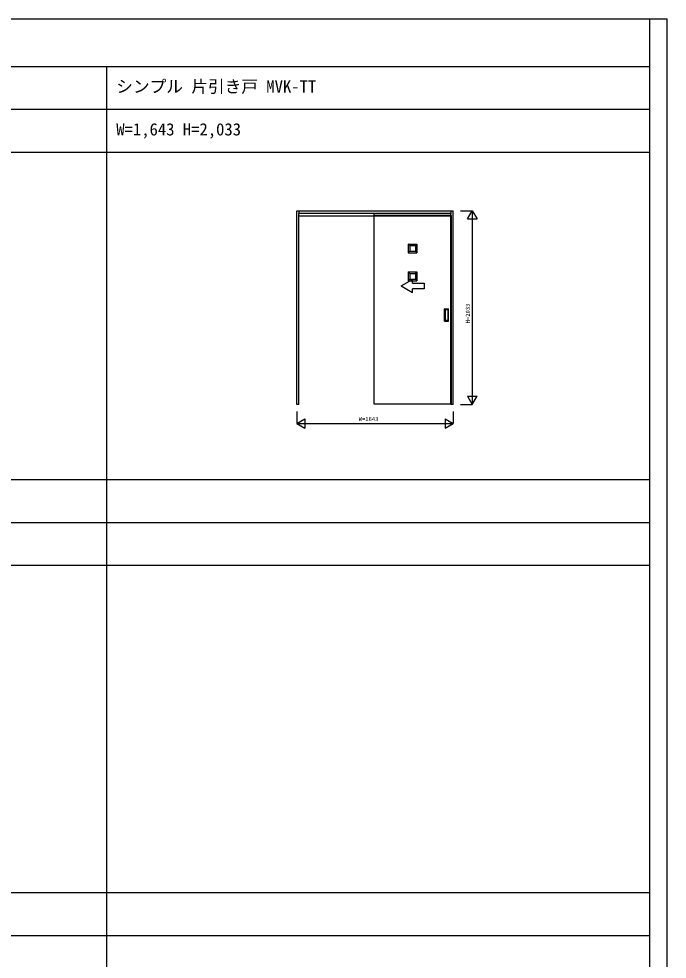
# Model space of a CAD drawing. Units: millimetres, scale not verified. Extents: x -14340 to 14341, y -9999 to 10001.
# Drawn here: x 7537 to 14341, y 131 to 10001 of the extents above; entities that cross this region are included whole.
import ezdxf
from ezdxf.enums import TextEntityAlignment as Align

# ---------------------------------------------------------------- set-up
doc = ezdxf.new("R2010")
doc.units = ezdxf.units.MM
doc.header["$LTSCALE"] = 50
for name, color, linetype in [('0-0_0', 7, 'Continuous'), ('0-1_YKK_A1', 4, 'Continuous'), ('0-4_YKK_F1', 7, 'Continuous'), ('0-6_YKK_N1', 2, 'Continuous')]:
    doc.layers.add(name, color=color, linetype=linetype)
doc.styles.add('ＭＳ ゴシック', font='')
doc.styles.get('ＭＳ ゴシック').set_extended_font_data('MS Gothic')

msp = doc.modelspace()

# ---------------------------------------------------------------- linework, layer by layer
at = {"layer": '0-1_YKK_A1'}
for p, q in [((10452.64, 7986.2), (12095.64, 7986.2)), ((10452.64, 5953.2), (10452.64, 7986.2)), ((10476.64, 7986.2), (10476.64, 7956.2)), ((10476.64, 7962.2), (12071.64, 7962.2)), ((10476.64, 5957.2), (10476.64, 7956.2)), ((10476.64, 7932.2), (12071.64, 7932.2)), ((11262.14, 7962.2), (11262.14, 7936.2)), ((12071.64, 7986.2), (12071.64, 7956.2)), ((12071.64, 5957.2), (12071.64, 7956.2)), ((12095.64, 5953.2), (12095.64, 7986.2)), ((11623.14, 7636.2), (11623.14, 7544.2)), ((11623.14, 7636.2), (11715.14, 7636.2)), ((11639.14, 7620.2), (11623.14, 7636.2)), ((11639.14, 7620.2), (11639.14, 7560.2)), ((11639.14, 7620.2), (11699.14, 7620.2)), ((11699.14, 7620.2), (11715.14, 7636.2)), ((11699.14, 7620.2), (11699.14, 7560.2)), ((11715.14, 7636.2), (11715.14, 7544.2)), ((11639.14, 7560.2), (11623.14, 7544.2)), ((11623.14, 7544.2), (11715.14, 7544.2)), ((11639.14, 7560.2), (11699.14, 7560.2)), ((11699.14, 7560.2), (11715.14, 7544.2)), ((11623.14, 7344.2), (11623.14, 7252.2)), ((11623.14, 7344.2), (11715.14, 7344.2)), ((11639.14, 7328.2), (11623.14, 7344.2)), ((11639.14, 7328.2), (11639.14, 7268.2)), ((11639.14, 7328.2), (11699.14, 7328.2)), ((11699.14, 7328.2), (11715.14, 7344.2)), ((11699.14, 7328.2), (11699.14, 7268.2)), ((11715.14, 7344.2), (11715.14, 7252.2)), ((11549.14, 7196.61), (11669.14, 7265.89)), ((11639.14, 7268.2), (11623.14, 7252.2)), ((11623.14, 7252.2), (11715.14, 7252.2)), ((11639.14, 7268.2), (11699.14, 7268.2)), ((11669.14, 7226.61), (11669.14, 7265.89)), ((11699.14, 7268.2), (11715.14, 7252.2)), ((11549.14, 7196.61), (11669.14, 7127.33)), ((11669.14, 7127.33), (11669.14, 7166.61)), ((12005.14, 6827.2), (12005.14, 6955.2)), ((12006.14, 6956.2), (12046.14, 6956.2)), ((12011.14, 6945.2), (12011.14, 6837.2)), ((12040.14, 6946.2), (12012.14, 6946.2)), ((12041.14, 6837.2), (12041.14, 6945.2)), ((12047.14, 6827.2), (12047.14, 6955.2)), ((12006.14, 6826.2), (12046.14, 6826.2)), ((12012.14, 6836.2), (12040.14, 6836.2)), ((10476.64, 5953.2), (10452.64, 5953.2)), ((10476.64, 5953.2), (10476.64, 5957.2)), ((12071.64, 5953.2), (12071.64, 5957.2)), ((12095.64, 5953.2), (12071.64, 5953.2))]:
    msp.add_line(p, q, dxfattribs=at)
for points in [[(11262.14, 7936.2), (11262.14, 5961.2), (12076.14, 5961.2)], [(12076.14, 5961.2), (12076.14, 7936.2), (11262.14, 7936.2)], [(11669.14, 7226.61), (11789.14, 7226.61), (11789.14, 7166.61), (11669.14, 7166.61)]]:
    msp.add_lwpolyline(points, dxfattribs=at)
for centre, start, end in [((12006.14, 6955.2), 90, 180), ((12012.14, 6945.2), 90, 180), ((12040.14, 6945.2), 360, 90), ((12046.14, 6955.2), 0, 90), ((12006.14, 6827.2), 180, 270), ((12012.14, 6837.2), 180, 270), ((12040.14, 6837.2), 270, 360), ((12046.14, 6827.2), 270, 0)]:
    msp.add_arc(centre, 1, start, end, dxfattribs=at)
at = {"layer": '0-4_YKK_F1'}
for p, q in [((-14340.5, 10000.7), (14340.52, 10000.7)), ((14159.5, -9999.3), (14159.5, 10000.7)), ((14340.52, -9999.3), (14340.52, 10000.7)), ((-14340.5, 9500.7), (14159.5, 9500.7)), ((8459.5, -9999.3), (8459.5, 9500.7)), ((-14340.5, 9050.7), (14159.5, 9050.7)), ((-14340.5, 8600.7), (14159.5, 8600.7)), ((-14340.5, 5165.7), (14159.5, 5165.7)), ((-14340.5, 4715.7), (14159.5, 4715.7)), ((-14340.5, 4265.7), (14159.5, 4265.7)), ((-14340.5, 830.7), (14159.5, 830.7)), ((-14340.5, 380.7), (14159.5, 380.7))]:
    msp.add_line(p, q, dxfattribs=at)
at = {"layer": '0-6_YKK_N1'}
for p, q in [((12170.64, 7986.2), (12295.64, 7986.2)), ((12245.64, 7899.6), (12345.64, 7899.6)), ((12295.64, 7986.2), (12295.64, 5953.2)), ((12245.64, 6039.8), (12345.64, 6039.8)), ((12170.64, 5953.2), (12295.64, 5953.2)), ((12095.64, 5878.2), (12095.64, 5753.2)), ((10452.64, 5753.2), (10539.25, 5803.2)), ((10452.64, 5753.2), (10539.25, 5703.2)), ((10539.25, 5803.2), (10539.25, 5703.2)), ((12009.04, 5803.2), (12095.64, 5753.2))]:
    msp.add_line(p, q, dxfattribs=at)
for points in [[(12245.64, 7899.6), (12295.64, 7986.2), (12345.64, 7899.6)], [(12245.64, 6039.8), (12295.64, 5953.2), (12345.64, 6039.8)], [(10452.64, 5878.2), (10452.64, 5753.2), (12095.64, 5753.2)], [(12009.04, 5803.2), (12009.04, 5703.2), (12095.64, 5753.2)]]:
    msp.add_lwpolyline(points, dxfattribs=at)

# ---------------------------------------------------------------- texts
at = {"layer": '0-0_0', "style": 'ＭＳ ゴシック'}
for s, p in [('シンプル 片引き戸 MVK-TT', (8559.5, 9188.2)), ('W=1,643 H=2,033', (8559.5, 8738.2))]:
    msp.add_text(s, height=128.3, dxfattribs=at).set_placement(p, align=Align.BOTTOM_LEFT)
at = {"layer": '0-6_YKK_N1', "style": 'ＭＳ ゴシック'}
msp.add_text('H=2033', height=43.99, rotation=90, dxfattribs=at).set_placement((12283.64, 6804.7), align=Align.BOTTOM_LEFT)
msp.add_text('W=1643', height=43.99, dxfattribs=at).set_placement((11104.14, 5765.2), align=Align.BOTTOM_LEFT)

doc.saveas('drawing.dxf')
